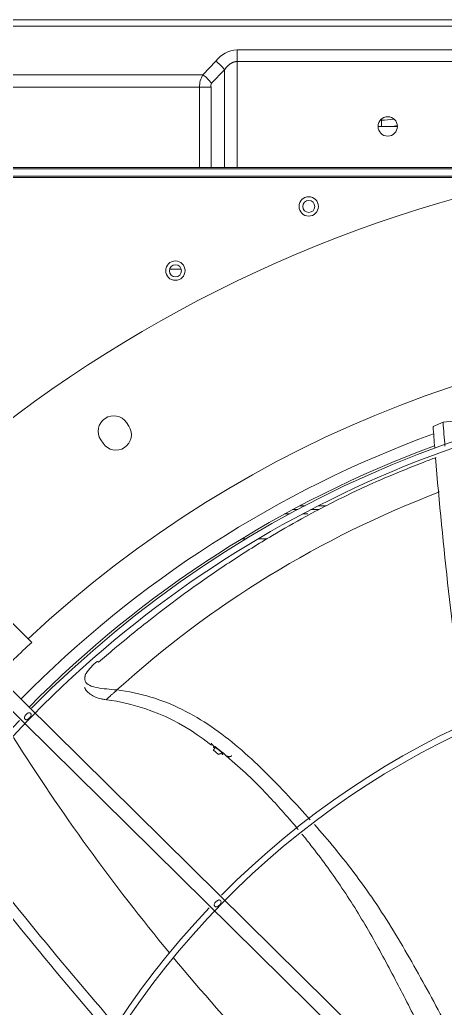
# Model space of a CAD drawing. Header units: millimetres. Extents: x 113490 to 142599, y -20467 to 115.
# Drawn here: x 122630 to 122805.6, y -10092.3 to -9684.5 of the extents above; entities that cross this region are included whole.
import ezdxf

# ---------------------------------------------------------------- set-up
doc = ezdxf.new("R2010")
doc.units = ezdxf.units.MM
doc.layers.add('DV3_0', color=7, linetype='Continuous')

msp = doc.modelspace()

# ---------------------------------------------------------------- linework, layer by layer
at = {"layer": 'DV3_0', "color": 7, "linetype": 'Continuous', "lineweight": 15}
for p, q in [((122487.24, -9684.49), (123516.86, -9684.49)), ((122777.84, -9728.49), (122779.25, -9728.49)), ((122779.25, -9728.49), (122783.25, -9728.49)), ((122783.25, -9728.49), (122785.84, -9728.49)), ((122492.58, -9745.99), (123425.9, -9745.99)), ((122704.22, -9745.49), (122619.46, -9745.49)), ((122708.99, -9745.49), (122704.22, -9745.49)), ((122708.99, -9745.49), (122714.51, -9745.49)), ((122719.68, -9745.49), (122714.51, -9745.49)), ((122719.68, -9745.49), (122844, -9745.49)), ((122492.58, -9748.99), (123425.9, -9748.99)), ((122696.63, -9787.36), (122691.85, -9787.36)), ((122675.02, -9852.11), (122674.08, -9850.7)), ((122804.65, -9850.46), (122800.55, -9852.32)), ((122818.97, -9849.06), (122804.65, -9850.46)), ((122663.44, -9857.81), (122664.38, -9859.23)), ((122742.62, -9886.59), (122744.74, -9886.59)), ((122750.11, -9886.59), (122753.42, -9886.59)), ((122721.67, -9898.59), (122723.6, -9898.59)), ((122728.48, -9898.59), (122732.12, -9898.59)), ((122633.46, -9939.88), (122617.35, -9923.77)), ((122599.01, -9942.2), (122941.44, -10279.87)), ((122945, -10274.95), (122606.7, -9941.35)), ((122634.96, -9941.37), (122633.46, -9939.88)), ((122708.18, -9983.09), (122709.19, -9983.77)), ((122709.8, -9985.75), (122711.97, -9987.61)), ((122710.95, -9984.64), (122710.85, -9984.74)), ((122713.74, -9986.77), (122710.95, -9984.64)), ((122715.13, -9988.16), (122716.43, -9989.31))]:
    msp.add_line(p, q, dxfattribs=at)
at = {"layer": 'DV3_0', "color": 7, "linetype": 'Continuous', "lineweight": 20}
for p, q in [((122487.24, -9687.14), (123516.86, -9687.14)), ((122844, -9696.95), (122719.68, -9696.95)), ((122719.68, -9701.73), (122719.68, -9696.95)), ((122710.93, -9701.62), (122705.55, -9707.21)), ((122719.68, -9701.73), (122719.68, -9745.49)), ((122844, -9701.73), (122719.68, -9701.73)), ((122714.51, -9705.11), (122709.13, -9710.7)), ((122714.51, -9705.11), (122714.51, -9745.49)), ((122705.55, -9707.21), (122618.13, -9707.21)), ((122704.22, -9712.24), (122619.46, -9712.24)), ((122704.22, -9712.24), (122704.22, -9745.49)), ((122708.99, -9712.24), (122704.22, -9712.24)), ((122708.99, -9712.24), (122708.99, -9745.49)), ((122778.83, -9725.85), (122779.25, -9725.85)), ((122779.25, -9725.44), (122779.25, -9725.85)), ((122779.25, -9728.49), (122779.25, -9725.85)), ((122481.84, -9749.59), (123436.64, -9749.59)), ((122745.62, -9884.99), (122747.77, -9884.99)), ((122753.21, -9884.99), (122756.44, -9884.99)), ((122741.39, -9888.39), (122739.31, -9888.39)), ((122748.82, -9888.39), (122746.68, -9888.39)), ((122713.64, -9986.89), (122710.85, -9984.74))]:
    msp.add_line(p, q, dxfattribs=at)
at = {"layer": 'DV3_0', "color": 7, "linetype": 'Continuous', "lineweight": 15}
for centre, radius in [((122781.84, -9728.49), 4), ((122749.24, -9761.49), 4), ((122749.25, -9761.49), 2.5), ((122694.24, -9787.99), 4), ((122694.24, -9788.09), 2.5)]:
    msp.add_circle(centre, radius, dxfattribs=at)
at = {"layer": 'DV3_0', "color": 7, "linetype": 'Continuous', "lineweight": 20}
for centre, radius, start, end in [((122719.93, -9707.93), 10.99, 91.315, 144.9259), ((122713.55, -9712.01), 9.33, 149.0304, 181.427), ((122710.78, -9711.63), 1.89, 150.7542, 199.0007), ((122779.94, -9702.94), 22.92, 268.289, 280.9329), ((122959.24, -10288.99), 461.75, 110.0855, 135.4011), ((122952.75, -10272.28), 420.46, 110.8294, 132.2399)]:
    msp.add_arc(centre, radius, start, end, dxfattribs=at)
at = {"layer": 'DV3_0', "color": 7, "linetype": 'Continuous', "lineweight": 15}
for centre, radius, start, end in [((122959.24, -10288.99), 551.5, 105.4775, 164.5225), ((122959.24, -10288.99), 477.5, 46.9802, 133.0198), ((122959.24, -10288.99), 456, 45.9967, 135.345), ((122959.24, -10288.99), 453.5, 90, 135.5593), ((122668.76, -9854.26), 6.4, 33.75, 213.75), ((122669.7, -9855.67), 6.4, 213.75, 33.75), ((124636.57, -9714.08), 1841.22, 184.30567, 184.57799), ((124720.31, -9702.15), 1921.39, 184.42691, 184.7246), ((122959.24, -10288.99), 457, 110.247, 135.3922), ((124636.57, -9714.08), 1841.22, 184.70532, 188.15423), ((122959.24, -10288.99), 475.39, 133.011, 135.4011), ((122959.24, -10288.99), 346, 46.4603, 135.3186), ((122959.24, -10288.99), 343.5, 90, 135.6595), ((122673.87, -9964.97), 19.7, 127.2844, 146.8694), ((122660.55, -9956.16), 3.73, 148.8324, 198.5323), ((122657.99, -9955.01), 1.01, 129.0108, 207.7636), ((122657.16, -9954.11), 0.229, 329.2787, 337.2497), ((122659.36, -10052.82), 92.44, 83.3264, 83.4691), ((122654.35, -10050.56), 86.32, 51.4172, 83.6329), ((122959.24, -10288.99), 456, 136.2282, 225.3442), ((122959.24, -10288.99), 453.5, 135.9912, 225.5589), ((122959.24, -10288.99), 453.5, 135.9166, 135.9912), ((122959.24, -10288.99), 453.5, 135.5593, 135.9166), ((123364.63, -9514.4), 872.25, 212.31442, 219.52465), ((122709.29, -9983.41), 5.58, 321.387, 322.944), ((124123.48, -8843.21), 1921.39, 217.51308, 220.85897), ((124059.25, -8898.73), 1840.9, 217.39011, 220.89455), ((122959.24, -10288.99), 346, 136.506, 225.3203), ((122959.24, -10288.99), 343.5, 135.6595, 225.6229), ((122959.24, -10288.99), 236, 46.5586, 135.2674), ((122959.24, -10288.99), 233.5, 90, 135.7261), ((123364.63, -9514.4), 872.25, 219.6863, 226.90224)]:
    msp.add_arc(centre, radius, start, end, dxfattribs=at)
for centre in [(122710.93, -9705.11), (122705.55, -9710.7)]:
    msp.add_ellipse(centre, major_axis=(4.49, -4.33), ratio=0.436952, start_param=1.144952, end_param=1.969202, dxfattribs=at)
at = {"layer": 'DV3_0', "color": 7, "linetype": 'Continuous', "lineweight": 20}
msp.add_ellipse((122783.25, -9719.49), major_axis=(0, -9), ratio=0.882532, start_param=0, end_param=0.328633, dxfattribs=at)
for points, knots in [([(122719.68, -9701.73), (122719.63, -9701.73), (122719.53, -9701.73), (122719.39, -9701.74), (122719.24, -9701.75), (122719.09, -9701.77), (122718.95, -9701.79), (122718.8, -9701.82), (122718.65, -9701.85), (122718.5, -9701.89), (122718.35, -9701.94), (122718.2, -9701.99), (122718.05, -9702.05), (122717.9, -9702.11), (122717.74, -9702.18), (122717.58, -9702.26), (122717.42, -9702.35), (122717.26, -9702.44), (122717.1, -9702.54), (122716.93, -9702.65), (122716.76, -9702.77), (122716.59, -9702.89), (122716.42, -9703.03), (122716.24, -9703.18), (122716.06, -9703.34), (122715.88, -9703.51), (122715.69, -9703.7), (122715.5, -9703.89), (122715.31, -9704.1), (122715.11, -9704.33), (122714.91, -9704.57), (122714.71, -9704.83), (122714.58, -9705.01), (122714.51, -9705.11)], [0, 0, 0, 0, 0.024413, 0.048868, 0.073403, 0.098058, 0.122876, 0.147897, 0.173164, 0.198721, 0.224613, 0.250887, 0.277591, 0.304774, 0.33249, 0.360793, 0.38974, 0.419391, 0.449809, 0.481061, 0.513216, 0.546348, 0.580533, 0.615853, 0.652392, 0.69024, 0.729488, 0.770232, 0.812573, 0.856611, 0.902453, 0.950186, 1, 1, 1, 1]), ([(122661.94, -9949.29), (122661.97, -9949.24), (122662.05, -9949.23), (122662.26, -9949.34), (122662.39, -9949.45), (122662.48, -9949.58)], [0, 0, 0, 0, 0.5, 0.5, 1, 1, 1, 1])]:
    msp.add_open_spline(points, degree=3, knots=knots, dxfattribs=at)
at = {"layer": 'DV3_0', "color": 7, "linetype": 'Continuous', "lineweight": 15}
for points, knots in [([(122801.78, -9865.09), (122800.08, -9865.72), (122795.94, -9867.29), (122787.09, -9870.8), (122777.51, -9874.84), (122766.93, -9879.71), (122757.76, -9884.23), (122746.69, -9890.07), (122733.07, -9897.83), (122717.47, -9907.59), (122702.01, -9918.22), (122688.71, -9928.12), (122677.99, -9936.61), (122669.56, -9943.53), (122664.69, -9947.69), (122662.48, -9949.58)], [0.2372655, 0.2372655, 0.2372655, 0.2372655, 0.2629324, 0.3003611, 0.375216, 0.4179257, 0.4668403, 0.518544, 0.5907456, 0.6811722, 0.7688048, 0.8461038, 0.908484, 0.9586231, 1, 1, 1, 1]), ([(122657.01, -9957.34), (122657.31, -9958.06), (122657.93, -9958.62), (122659.64, -9959.5), (122660.74, -9959.81), (122663.19, -9960.27), (122664.54, -9960.43), (122667.25, -9960.71), (122668.62, -9960.83), (122669.87, -9960.98)], [0, 0, 0, 0, 0.25, 0.25, 0.5, 0.5, 0.75, 0.75, 1, 1, 1, 1]), ([(122656.76, -9959.98), (122656.9, -9960.31), (122657.25, -9961.13), (122658.59, -9962.43), (122661.32, -9964.19), (122663.84, -9964.71), (122665.79, -9965.07)], [0, 0, 0, 0, 0.112555, 0.329721, 0.555034, 1, 1, 1, 1]), ([(122665.71, -9965.05), (122665.71, -9965.04), (122665.77, -9964.98), (122665.97, -9964.78), (122666.35, -9964.43), (122666.76, -9964.05), (122667.31, -9963.53), (122668.01, -9962.9), (122668.9, -9962.09), (122669.66, -9961.4), (122670.1, -9961)], [0.4374993, 0.4374993, 0.4374993, 0.4374993, 0.4998211, 0.6248762, 0.6874038, 0.7499314, 0.812459, 0.8749866, 0.9375141, 0.9999949, 0.9999949, 0.9999949, 0.9999949]), ([(122749.91, -10014.59), (122746.95, -10011.28), (122743.94, -10008.01), (122734.29, -9997.77), (122727.49, -9990.88), (122713.03, -9978.58), (122705.36, -9973.17), (122688.77, -9964.95), (122679.85, -9962.12), (122670.1, -9961)], [0.5671555, 0.5671555, 0.5671555, 0.5671555, 0.625, 0.625, 0.75, 0.75, 0.875, 0.875, 1, 1, 1, 1]), ([(122632.18, -9973.03), (122632.14, -9972.98), (122632.06, -9972.89), (122631.95, -9972.65), (122631.91, -9972.25), (122632.09, -9971.82), (122632.35, -9971.43), (122632.63, -9971.12), (122632.93, -9970.84), (122633.31, -9970.57), (122633.73, -9970.39), (122634.12, -9970.42), (122634.36, -9970.53), (122634.45, -9970.61), (122634.5, -9970.65)], [0, 0, 0, 0, 0.040441, 0.08184, 0.180502, 0.319168, 0.407275, 0.502441, 0.597059, 0.684342, 0.821198, 0.918588, 0.959713, 1, 1, 1, 1]), ([(122634.5, -9970.65), (122634.54, -9970.69), (122634.62, -9970.78), (122634.73, -9971.02), (122634.77, -9971.42), (122634.59, -9971.85), (122634.33, -9972.24), (122634.05, -9972.55), (122633.75, -9972.83), (122633.37, -9973.1), (122632.95, -9973.28), (122632.56, -9973.26), (122632.32, -9973.14), (122632.23, -9973.07), (122632.18, -9973.03)], [0, 0, 0, 0, 0.040419, 0.081737, 0.180004, 0.318741, 0.407079, 0.502384, 0.597672, 0.685216, 0.821732, 0.918627, 0.959704, 1, 1, 1, 1]), ([(122710.95, -9984.63), (122710.89, -9984.59), (122710.74, -9984.49), (122710.42, -9984.28), (122710.02, -9984.02), (122709.52, -9983.62), (122709.18, -9983.25), (122709.05, -9982.95), (122709.03, -9982.9)], [0, 0, 0, 0, 0.0427487, 0.1089556, 0.23488, 0.3499859, 0.5247423, 0.5619881, 0.5619881, 0.5619881, 0.5619881]), ([(122710.85, -9984.74), (122710.83, -9984.74), (122710.8, -9984.72), (122710.74, -9984.73), (122710.67, -9984.73), (122710.58, -9984.75), (122710.47, -9984.77), (122710.3, -9984.79), (122710.13, -9984.8), (122709.96, -9984.75), (122709.85, -9984.62), (122709.99, -9984.48), (122710.06, -9984.41)], [0, 0, 0, 0, 0.012044, 0.035772, 0.072016, 0.120628, 0.180709, 0.274151, 0.441021, 0.561352, 0.790208, 1, 1, 1, 1]), ([(122710.85, -9984.74), (122710.8, -9984.79), (122710.72, -9984.87), (122710.61, -9984.99), (122710.5, -9985.1), (122710.4, -9985.2), (122710.31, -9985.3), (122710.23, -9985.39), (122710.16, -9985.47), (122710.1, -9985.55), (122710.05, -9985.61), (122710, -9985.67), (122709.97, -9985.72), (122709.94, -9985.76), (122709.93, -9985.8), (122709.92, -9985.82), (122709.92, -9985.84), (122709.93, -9985.85), (122709.93, -9985.85)], [0, 0, 0, 0, 0.031475, 0.0625958, 0.0933628, 0.1237773, 0.1538417, 0.1835592, 0.2129345, 0.2419735, 0.2706833, 0.2990728, 0.3271542, 0.3549404, 0.3824438, 0.4096765, 0.4366503, 0.4569653, 0.4569653, 0.4569653, 0.4569653]), ([(122713.64, -9986.89), (122713.58, -9986.92), (122713.46, -9986.98), (122713.28, -9987.07), (122713.1, -9987.15), (122712.94, -9987.23), (122712.78, -9987.29), (122712.62, -9987.35), (122712.48, -9987.4), (122712.34, -9987.45), (122712.22, -9987.48), (122712.11, -9987.5), (122712.01, -9987.51), (122711.92, -9987.5), (122711.85, -9987.48), (122711.79, -9987.45), (122711.76, -9987.42), (122711.75, -9987.4)], [0, 0, 0, 0, 0.0314072, 0.063257, 0.0955249, 0.1281906, 0.1612384, 0.1946578, 0.2284443, 0.2625995, 0.2971318, 0.332057, 0.3673985, 0.4031877, 0.4394642, 0.4762758, 0.5136785, 0.5136785, 0.5136785, 0.5136785]), ([(122713.88, -9987.46), (122713.84, -9987.51), (122713.78, -9987.59), (122713.66, -9987.67), (122713.6, -9987.64), (122713.6, -9987.5), (122713.63, -9987.33), (122713.68, -9987.16), (122713.71, -9987.02), (122713.71, -9986.95), (122713.67, -9986.9), (122713.65, -9986.89), (122713.64, -9986.89)], [0, 0, 0, 0, 0.127334, 0.220789, 0.468502, 0.604215, 0.74663, 0.891503, 0.957481, 0.981971, 0.990853, 1, 1, 1, 1]), ([(122717.46, -9988.15), (122717.42, -9988.18), (122717.34, -9988.23), (122717.22, -9988.31), (122717.11, -9988.37), (122716.99, -9988.42), (122716.88, -9988.46), (122716.78, -9988.49), (122716.62, -9988.52), (122716.4, -9988.54), (122716.07, -9988.5), (122715.68, -9988.37), (122715.2, -9988.09), (122714.8, -9987.78), (122714.5, -9987.49), (122714.29, -9987.29), (122714.13, -9987.12), (122714, -9987), (122713.93, -9986.93), (122713.87, -9986.87), (122713.8, -9986.82), (122713.76, -9986.78), (122713.74, -9986.77)], [0, 0, 0, 0, 0.032342, 0.063135, 0.092386, 0.120131, 0.146436, 0.171383, 0.195073, 0.258132, 0.321275, 0.421155, 0.547116, 0.703173, 0.766665, 0.832575, 0.904454, 0.924849, 0.944576, 0.964005, 0.982714, 1, 1, 1, 1]), ([(122716.43, -9989.31), (122719.7, -9992.12), (122725.11, -9996.77), (122732.58, -10004.57), (122739.1, -10011.72), (122742.97, -10016.24), (122744.92, -10018.59)], [0, 0, 0, 0, 0.0665262, 0.1303545, 0.1795293, 0.2312581, 0.2312581, 0.2312581, 0.2312581]), ([(122810.04, -10106.65), (122809.06, -10104.85), (122808.08, -10103.04), (122802.31, -10092.33), (122797.56, -10083.48), (122787.76, -10066.14), (122782.71, -10057.66), (122771.88, -10041.45), (122766.08, -10033.74), (122757.25, -10023.01), (122754.46, -10019.74), (122751.62, -10016.53)], [0.0997666, 0.0997666, 0.0997666, 0.0997666, 0.125, 0.125, 0.25, 0.25, 0.375, 0.375, 0.5, 0.5, 0.5559137, 0.5559137, 0.5559137, 0.5559137]), ([(122746.47, -10020.47), (122747.72, -10022), (122753.21, -10028.86), (122762.73, -10041.87), (122774.02, -10060.03), (122784.3, -10079.1), (122793.45, -10097), (122799.52, -10108.76), (122802.3, -10113.93)], [0.2450626, 0.2450626, 0.2450626, 0.2450626, 0.2785483, 0.3937658, 0.5184271, 0.640965, 0.7604313, 0.861417, 0.861417, 0.861417, 0.861417]), ([(122710.51, -10050.27), (122710.47, -10050.22), (122710.39, -10050.13), (122710.28, -10049.89), (122710.24, -10049.49), (122710.42, -10049.06), (122710.68, -10048.67), (122710.95, -10048.36), (122711.26, -10048.08), (122711.63, -10047.81), (122712.05, -10047.62), (122712.45, -10047.65), (122712.69, -10047.77), (122712.78, -10047.85), (122712.82, -10047.88)], [0, 0, 0, 0, 0.040471, 0.081926, 0.180876, 0.319892, 0.408079, 0.503208, 0.597701, 0.68481, 0.821378, 0.918632, 0.959731, 1, 1, 1, 1]), ([(122712.82, -10047.88), (122712.86, -10047.93), (122712.94, -10048.02), (122713.06, -10048.26), (122713.1, -10048.66), (122712.92, -10049.09), (122712.65, -10049.48), (122712.38, -10049.79), (122712.07, -10050.07), (122711.7, -10050.34), (122711.28, -10050.52), (122710.89, -10050.5), (122710.65, -10050.39), (122710.56, -10050.31), (122710.51, -10050.27)], [0, 0, 0, 0, 0.040443, 0.081793, 0.180216, 0.319289, 0.407802, 0.503208, 0.598506, 0.68594, 0.822069, 0.918689, 0.959722, 1, 1, 1, 1])]:
    msp.add_open_spline(points, degree=3, knots=knots, dxfattribs=at)

doc.saveas('drawing.dxf')
